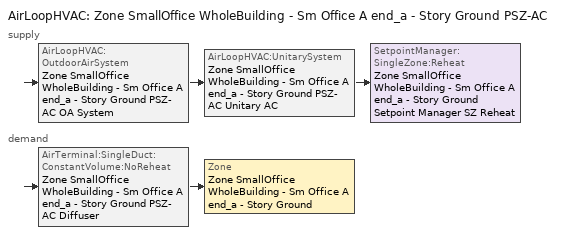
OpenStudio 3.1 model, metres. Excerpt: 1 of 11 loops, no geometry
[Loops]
AirLoopHVAC 'Zone SmallOffice WholeBuilding - Sm Office A end_a - Story Ground PSZ-AC'
 supply: AirLoopHVAC:OutdoorAirSystem 'Zone SmallOffice WholeBuilding - Sm Office A end_a - Story Ground PSZ-AC OA System' > AirLoopHVAC:UnitarySystem 'Zone SmallOffice WholeBuilding - Sm Office A end_a - Story Ground PSZ-AC Unitary AC' > SetpointManager:SingleZone:Reheat 'Zone SmallOffice WholeBuilding - Sm Office A end_a - Story Ground Setpoint Manager SZ Reheat'
 demand: AirTerminal:SingleDuct:ConstantVolume:NoReheat 'Zone SmallOffice WholeBuilding - Sm Office A end_a - Story Ground PSZ-AC Diffuser' > Zone 'Zone SmallOffice WholeBuilding - Sm Office A end_a - Story Ground'
[Sizing:Zone]
Zone SmallOffice WholeBuilding - Sm Office A end_a - Story Ground: Zone Cooling Design Supply Air Temperature Input Method=SupplyAirTemperature; Zone Cooling Design Supply Air Temperature {C}=12.7778; Zone Cooling Design Supply Air Temperature Difference {deltaC}=11.11; Zone Heating Design Supply Air Temperature Input Method=SupplyAirTemperature; Zone Heating Design Supply Air Temperature {C}=50; Zone Heating Design Supply Air Temperature Difference {deltaC}=11.11; Zone Cooling Design Supply Air Humidity Ratio {kg-H2O/kg-air}=0.0085; Zone Heating Design Supply Air Humidity Ratio {kg-H2O/kg-air}=0.008; Cooling Design Air Flow Method=DesignDay; Heating Design Air Flow Method=DesignDay; Account for Dedicated Outdoor Air System=No; Dedicated Outdoor Air System Control Strategy=NeutralSupplyAir; Dedicated Outdoor Air Low Setpoint Temperature for Design {C}=autosize; Dedicated Outdoor Air High Setpoint Temperature for Design {C}=autosize
[Zone equipment]
Zone SmallOffice WholeBuilding - Sm Office A end_a - Story Ground: Zone SmallOffice WholeBuilding - Sm Office A end_a - Story Ground PSZ-AC Diffuser
[AirLoopHVAC]
Zone SmallOffice WholeBuilding - Sm Office A end_a - Story Ground PSZ-AC: Availability Schedule=Zone SmallOffice WholeBuilding - Sm Office A end_a - Story Ground PSZ-AC Occ Sch; Design Supply Air Flow Rate {m3/s}=autosize; Design Return Air Flow Fraction of Supply Air Flow=1
[Sizing:System]
Zone SmallOffice WholeBuilding - Sm Office A end_a - Story Ground PSZ-AC: Type of Load to Size On=Sensible; Design Outdoor Air Flow Rate {m3/s}=Autosize; Central Heating Maximum System Air Flow Ratio=1; Preheat Design Temperature {C}=7.22222; Preheat Design Humidity Ratio {kg-H2O/kg-Air}=0.008; Precool Design Temperature {C}=12.7778; Precool Design Humidity Ratio {kg-H2O/kg-Air}=0.008; Central Cooling Design Supply Air Temperature {C}=12.7778; Central Heating Design Supply Air Temperature {C}=50; Sizing Option=Coincident; 100% Outdoor Air in Cooling=No; 100% Outdoor Air in Heating=No; Central Cooling Design Supply Air Humidity Ratio {kg-H2O/kg-Air}=0.0085; Central Heating Design Supply Air Humidity Ratio {kg-H2O/kg-Air}=0.008; Cooling Design Air Flow Method=DesignDay; Cooling Design Air Flow Rate {m3/s}=0; Heating Design Air Flow Method=DesignDay; Heating Design Air Flow Rate {m3/s}=0; System Outdoor Air Method=ZoneSum; Zone Maximum Outdoor Air Fraction=1; Cooling Supply Air Flow Rate Per Floor Area {m3/s-m2}=0.00996765; Cooling Fraction of Autosized Cooling Supply Air Flow Rate=1; Cooling Supply Air Flow Rate Per Unit Cooling Capacity {m3/s-W}=3.94755e-05; Heating Supply Air Flow Rate Per Floor Area {m3/s-m2}=0.00996765; Heating Fraction of Autosized Heating Supply Air Flow Rate=1; Heating Fraction of Autosized Cooling Supply Air Flow Rate=1; Heating Supply Air Flow Rate Per Unit Heating Capacity {m3/s-W}=3.15882e-05; Cooling Design Capacity Method=CoolingDesignCapacity; Cooling Design Capacity {W}=autosize; Cooling Design Capacity Per Floor Area {W/m2}=234.7; Fraction of Autosized Cooling Design Capacity=1; Heating Design Capacity Method=HeatingDesignCapacity; Heating Design Capacity {W}=autosize; Heating Design Capacity Per Floor Area {W/m2}=157; Fraction of Autosized Heating Design Capacity=1; Central Cooling Capacity Control Method=OnOff
[SetpointManager:SingleZone:Reheat]
Zone SmallOffice WholeBuilding - Sm Office A end_a - Story Ground Setpoint Manager SZ Reheat: Minimum Supply Air Temperature {C}=12.7778; Maximum Supply Air Temperature {C}=50; Control Zone=Zone SmallOffice WholeBuilding - Sm Office A end_a - Story Ground; Setpoint Node or NodeList=Zone SmallOffice WholeBuilding - Sm Office A end_a - Story Ground PSZ-AC Supply Outlet Node
[Coil:Heating:Gas]
Zone SmallOffice WholeBuilding - Sm Office A end_a - Story Ground PSZ-AC Gas Htg Coil: Availability Schedule=Always On Discrete; Gas Burner Efficiency=0.8; Nominal Capacity {W}=AutoSize; Parasitic Electric Load {W}=0; Parasitic Gas Load {W}=0
[Coil:Heating:Electric]
Zone SmallOffice WholeBuilding - Sm Office A end_a - Story Ground PSZ-AC Electric Backup Htg Coil: Availability Schedule=Always On Discrete; Efficiency=1
[Coil:Cooling:DX:SingleSpeed]
Zone SmallOffice WholeBuilding - Sm Office A end_a - Story Ground PSZ-AC 1spd DX AC Clg Coil 4kBtu/hr 13.0SEER: Availability Schedule=Always On Discrete; Rated Total Cooling Capacity {W}=autosize; Rated Sensible Heat Ratio=autosize; Rated COP {W/W}=3.91157; Rated Air Flow Rate {m3/s}=autosize; Rated Evaporator Fan Power Per Volume Flow Rate {W/(m3/s)}=773.3; Total Cooling Capacity Function of Temperature Curve=CoilClgDXQRatio_fTwbToadbSI; Total Cooling Capacity Function of Flow Fraction Curve=CoilClgDXSnglQRatio_fCFMRatio; Energy Input Ratio Function of Temperature Curve=CoilClgDXEIRRatio_fTwbToadbSI; Energy Input Ratio Function of Flow Fraction Curve=CoilClgDXSnglEIRRatio_fCFMRatio; Part Load Fraction Correlation Curve=CoilClgDXEIRRatio_fQFrac; Minimum Outdoor Dry-Bulb Temperature for Compressor Operation {C}=-25; Condenser Type=AirCooled; Evaporative Condenser Effectiveness=0; Evaporative Condenser Air Flow Rate {m3/s}=Autosize; Evaporative Condenser Pump Rated Power Consumption {W}=Autosize; Crankcase Heater Capacity {W}=0; Maximum Outdoor Dry-Bulb Temperature for Crankcase Heater Operation {C}=0; Basin Heater Capacity {W/K}=0; Basin Heater Setpoint Temperature {C}=10
[Fan:OnOff]
Zone SmallOffice WholeBuilding - Sm Office A end_a - Story Ground PSZ-AC Fan: Availability Schedule=Always On Discrete; Fan Total Efficiency=0.53625; Pressure Rise {Pa}=622.722; Maximum Flow Rate {m3/s}=autosize; Motor Efficiency=0.825; Motor In Airstream Fraction=1; Fan Power Ratio Function of Speed Ratio Curve=Fan On Off Power Curve 8; Fan Efficiency Ratio Function of Speed Ratio Curve=Fan On Off Efficiency Curve 8
[AirLoopHVAC:UnitarySystem]
Zone SmallOffice WholeBuilding - Sm Office A end_a - Story Ground PSZ-AC Unitary AC: Control Type=Load; Controlling Zone or Thermostat Location=Zone SmallOffice WholeBuilding - Sm Office A end_a - Story Ground; Dehumidification Control Type=None; Availability Schedule=Always On Discrete; Supply Fan=Zone SmallOffice WholeBuilding - Sm Office A end_a - Story Ground PSZ-AC Fan; Fan Placement=DrawThrough; Supply Air Fan Operating Mode Schedule=Zone SmallOffice WholeBuilding - Sm Office A end_a - Story Ground PSZ-AC Occ Sch; Heating Coil=Zone SmallOffice WholeBuilding - Sm Office A end_a - Story Ground PSZ-AC Gas Htg Coil; DX Heating Coil Sizing Ratio=1; Cooling Coil=Zone SmallOffice WholeBuilding - Sm Office A end_a - Story Ground PSZ-AC 1spd DX AC Clg Coil 4kBtu/hr 13.0SEER; Use DOAS DX Cooling Coil=No; DOAS DX Cooling Coil Leaving Minimum Air Temperature {C}=2; Latent Load Control=SensibleOnlyLoadControl; Supplemental Heating Coil=Zone SmallOffice WholeBuilding - Sm Office A end_a - Story Ground PSZ-AC Electric Backup Htg Coil; Supply Air Flow Rate During Cooling Operation {m3/s}=Autosize; Supply Air Flow Rate During Heating Operation {m3/s}=Autosize; Supply Air Flow Rate When No Cooling or Heating is Required {m3/s}=Autosize; Maximum Supply Air Temperature {C}=80; Maximum Outdoor Dry-Bulb Temperature for Supplemental Heater Operation {C}=21; Maximum Cycling Rate {cycles/hr}=2.5; Heat Pump Time Constant {s}=60; Fraction of On-Cycle Power Use=0.01; Heat Pump Fan Delay Time {s}=60; Ancilliary On-Cycle Electric Power {W}=0; Ancilliary Off-Cycle Electric Power {W}=0
[Controller:OutdoorAir]
Zone SmallOffice WholeBuilding - Sm Office A end_a - Story Ground PSZ-AC OA System Controller: Minimum Outdoor Air Flow Rate {m3/s}=autosize; Maximum Outdoor Air Flow Rate {m3/s}=Autosize; Economizer Control Type=NoEconomizer; Economizer Control Action Type=ModulateFlow; Economizer Maximum Limit Dry-Bulb Temperature {C}=28; Economizer Maximum Limit Enthalpy {J/kg}=64000; Lockout Type=LockoutWithCompressor; Minimum Limit Type=FixedMinimum; Minimum Outdoor Air Schedule=Always On Discrete; Controller Mechanical Ventilation=Controller Mechanical Ventilation 9; High Humidity Control=No; Heat Recovery Bypass Control Type=BypassWhenWithinEconomizerLimits
[Controller:MechanicalVentilation]
Controller Mechanical Ventilation 9: Availability Schedule=Always On Discrete; System Outdoor Air Method=ZoneSum
[AirLoopHVAC:OutdoorAirSystem]
Zone SmallOffice WholeBuilding - Sm Office A end_a - Story Ground PSZ-AC OA System: Controller=Zone SmallOffice WholeBuilding - Sm Office A end_a - Story Ground PSZ-AC OA System Controller
[AirTerminal:SingleDuct:ConstantVolume:NoReheat]
Zone SmallOffice WholeBuilding - Sm Office A end_a - Story Ground PSZ-AC Diffuser: Availability Schedule=Always On Discrete; Maximum Air Flow Rate {m3/s}=AutoSize
[Schedule:Ruleset]
Zone SmallOffice WholeBuilding - Sm Office A end_a - Story Ground PSZ-AC Occ Sch: Default Day Schedule=Zone SmallOffice WholeBuilding - Sm Office A end_a - Story Ground PSZ-AC Occ Sch Default; Summer Design Day Schedule=Zone SmallOffice WholeBuilding - Sm Office A end_a - Story Ground PSZ-AC Occ Sch Summer Design Day; Winter Design Day Schedule=Zone SmallOffice WholeBuilding - Sm Office A end_a - Story Ground PSZ-AC Occ Sch Winter Design Day
[Schedule:Day]
Zone SmallOffice WholeBuilding - Sm Office A end_a - Story Ground PSZ-AC Occ Sch Default: 8, 9, 1, 22, 50, 0, 24, 0, 1
Zone SmallOffice WholeBuilding - Sm Office A end_a - Story Ground PSZ-AC Occ Sch Winter Design Day; Zone SmallOffice WholeBuilding - Sm Office A end_a - Story Ground PSZ-AC Occ Sch Summer Design Day: 24, 0, 1
Zone SmallOffice WholeBuilding - Sm Office A end_a - Story Ground PSZ-AC Occ Sch Sunday: 24, 0, 0
[Schedule:Rule]
Zone SmallOffice WholeBuilding - Sm Office A end_a - Story Ground PSZ-AC Occ Sch Sunday Rule: Schedule Ruleset=Zone SmallOffice WholeBuilding - Sm Office A end_a - Story Ground PSZ-AC Occ Sch; Rule Order=0; Day Schedule=Zone SmallOffice WholeBuilding - Sm Office A end_a - Story Ground PSZ-AC Occ Sch Sunday; Apply Sunday=Yes; Apply Saturday=Yes; Date Specification Type=DateRange; Start Month=1; Start Day=1; End Month=12; End Day=31
[Schedule:Constant]
Always On Discrete: Value=1
[Curve:Exponent]
Fan On Off Power Curve 8: Coefficient1 Constant=1; Coefficient2 Constant=0; Coefficient3 Constant=0; Minimum Value of x=0; Maximum Value of x=1
[Curve:Cubic] Maximum Value of x=1
Name | Coefficient1 Constant | Coefficient2 x | Coefficient3 x**2 | Coefficient4 x**3 | Minimum Value of x
Fan On Off Efficiency Curve 8 | 1 | 0 | 0 | 0 | 0
CoilClgDXEIRRatio_fQFrac | 0 | 5.1091 | -8.5515 | 4.4744 | 0.7
[Curve:Biquadratic] Minimum Value of x=13.89; Maximum Value of x=25; Minimum Value of y=23.89; Maximum Value of y=46.11; Minimum Curve Output=0.77
Name | Coefficient1 Constant | Coefficient2 x | Coefficient3 x**2 | Coefficient4 y | Coefficient5 y**2 | Coefficient6 x*y | Maximum Curve Output
CoilClgDXQRatio_fTwbToadbSI | 0.86779 | 0.014245 | 0.000554 | -0.007569 | 3.2e-05 | -0.000191 | 1.29
CoilClgDXEIRRatio_fTwbToadbSI | 0.116709 | 0.028458 | -0.000411 | 0.021422 | 0.000162 | -0.00068 | 1.33
[Curve:Quadratic]
Name | Coefficient1 Constant | Coefficient2 x | Coefficient3 x**2 | Minimum Value of x | Maximum Value of x
CoilClgDXSnglQRatio_fCFMRatio | 0.8 | 0.2 | 0 | 0.5 | 1.5
CoilClgDXSnglEIRRatio_fCFMRatio | 1.156 | -0.1816 | 0.0256 | 0 | 1
